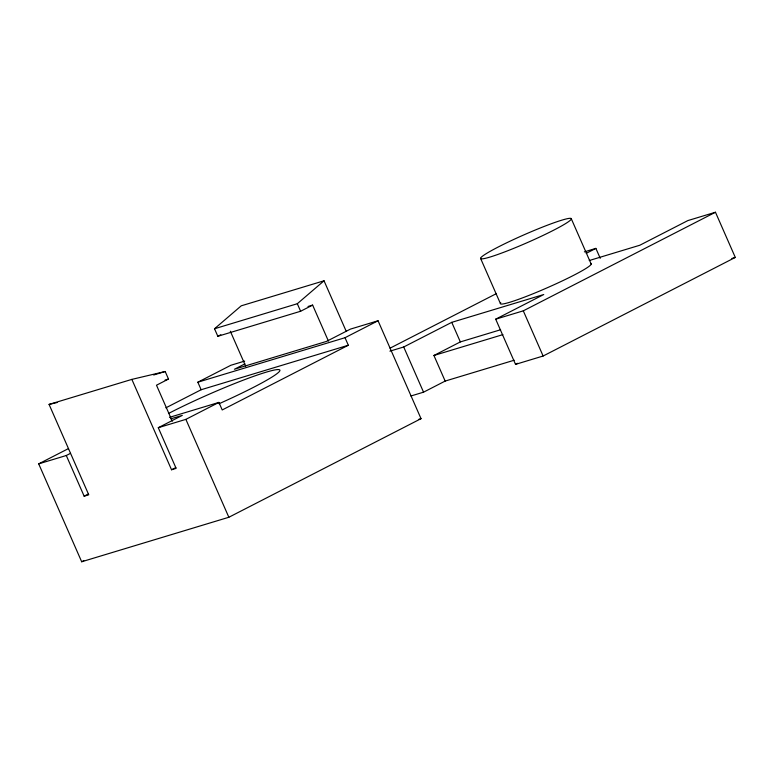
<?xml version="1.0" encoding="UTF-8"?>
<svg xmlns="http://www.w3.org/2000/svg" width="774" height="774" viewBox="0 0 774 774"><rect width="100%" height="100%" fill="white"/><g stroke="black" fill="none" stroke-linecap="round" stroke-linejoin="round"><path stroke-width="1.16" d="M328.437 341.111L312.628 305.101L300.622 311.254L217.833 336.284L214.524 328.757L241.246 305.817L324.035 280.788L346.288 331.485M214.524 328.757L297.313 303.727L324.035 280.788M217.833 336.284L220.832 334.745M244.894 363.886L234.445 369.237L326.435 341.431L350.448 329.105L378.051 320.765L421.027 418.666L228.852 517.264L81.676 561.76L38.7 463.858L66.293 455.509L84.143 496.182L88.749 494.789L49.072 404.415L131.861 379.386L165.191 371.51L168.5 379.047L156.493 385.21L172.302 421.23M38.7 463.858L68.538 448.552M197.844 382.201L345.02 337.706L348.329 345.243L201.143 389.738L197.844 382.201L230.875 365.26L244.671 361.09M66.293 455.509L70.473 453.371M165.878 407.83L201.143 389.738M131.861 379.386L171.538 469.76L176.133 468.376L158.283 427.703L182.306 415.377L170.802 418.85M158.283 427.703L185.876 419.363L218.907 402.412L222.215 409.949L348.329 345.243M345.02 337.706L378.051 320.765M84.143 496.182L88.323 494.035M390.077 348.165L496.357 293.636M389.912 351.154L403.709 346.984L451.755 322.342L543.745 294.526L495.699 319.178L515.532 364.37L543.125 356.021L735.3 257.423L715.466 212.24L687.863 220.58L639.827 245.232L589.237 260.528M586.276 253.321L595.883 248.386L600.237 258.313M171.538 469.76L175.775 467.583M514.159 360.229L445.166 381.079L433.924 355.479L460.346 341.914L500.594 329.753M495.699 319.178L523.292 310.838L715.466 212.24M81.676 561.76L83.824 560.657M410.897 395.998L423.552 392.176L445.166 381.079M515.532 364.37L517.593 363.306M308.033 306.485L312.628 305.101M153.697 374.993L165.191 371.51M584.38 251.869L595.883 248.386M165.055 380.082L168.5 379.047M169.467 417.36L218.907 402.412M731.846 258.468L735.3 257.423M433.924 355.479L502.916 334.62M418.724 419.363L421.027 418.666M49.072 404.415L57.121 402.519M571.338 218.849A49.526 4.228 -23.7 0 1 503.226 252.479A49.526 4.228 -23.7 0 1 503.294 244.458A49.526 4.228 -23.7 0 1 571.338 218.849L591.172 264.04M523.292 310.838L543.125 356.021M480.567 258.342L500.401 303.534M451.755 322.342L460.346 341.914M403.709 346.984L423.552 392.176M297.313 303.727L300.622 311.254M230.323 331.214L245.658 366.141M185.876 419.363L228.852 517.264M168.48 413.5A74.343 6.347 -23.7 0 1 274.567 370.001A74.343 6.347 -23.7 0 1 219.013 403.757M590.794 263.605A49.526 4.228 -23.7 0 1 545.747 288.421A49.526 4.228 -23.7 0 1 500.797 302.76"/></g></svg>
